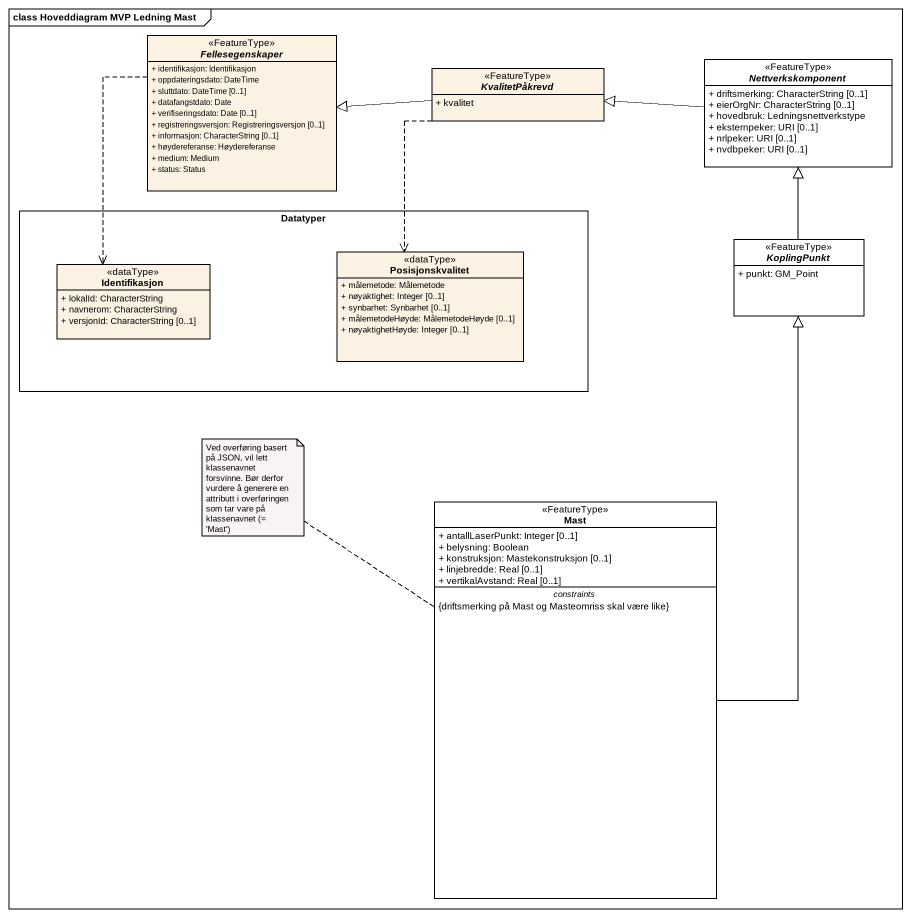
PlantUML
@startuml
mainframe class Hoveddiagram MVP Ledning Mast
hide circle
hide empty members
skinparam classAttributeIconSize 0
abstract class Fellesegenskaper <<FeatureType>> {
  + identifikasjon: Identifikasjon
  + oppdateringsdato: DateTime
  + sluttdato: DateTime [0..1]
  + datafangstdato: Date
  + verifiseringsdato: Date [0..1]
  + registreringsversjon: Registreringsversjon [0..1]
  + informasjon: CharacterString [0..1]
  + høydereferanse: Høydereferanse
  + medium: Medium
  + status: Status
}
abstract class KvalitetPåkrevd <<FeatureType>> {
  + kvalitet
}
abstract class Nettverkskomponent <<FeatureType>> #FFFFFF {
  + driftsmerking: CharacterString [0..1]
  + eierOrgNr: CharacterString [0..1]
  + hovedbruk: Ledningsnettverkstype
  + eksternpeker: URI [0..1]
  + nrlpeker: URI [0..1]
  + nvdbpeker: URI [0..1]
}
rectangle Datatyper {
  class Identifikasjon <<dataType>> {
    + lokalId: CharacterString
    + navnerom: CharacterString
    + versjonId: CharacterString [0..1]
  }
  class Posisjonskvalitet <<dataType>> {
    + målemetode: Målemetode
    + nøyaktighet: Integer [0..1]
    + synbarhet: Synbarhet [0..1]
    + målemetodeHøyde: MålemetodeHøyde [0..1]
    + nøyaktighetHøyde: Integer [0..1]
  }
}
abstract class KoplingPunkt <<FeatureType>> #FFFFFF {
  + punkt: GM_Point
}
class Mast <<FeatureType>> #FFFFFF {
  + antallLaserPunkt: Integer [0..1]
  + belysning: Boolean
  + konstruksjon: Mastekonstruksjon [0..1]
  + linjebredde: Real [0..1]
  + vertikalAvstand: Real [0..1]
  -- constraints --
  {driftsmerking på Mast og Masteomriss skal være like}
}
Fellesegenskaper ..> Identifikasjon
KvalitetPåkrevd -left-|> Fellesegenskaper
KvalitetPåkrevd ..> Posisjonskvalitet
Nettverkskomponent -left-|> KvalitetPåkrevd
KoplingPunkt -up-|> Nettverkskomponent
Mast -up-|> KoplingPunkt
note top of Mast : Ved overføring basert på JSON, vil lett klassenavnet forsvinne. Bør derfor vurdere å generere en attributt i overføringen som tar vare på klassenavnet (= 'Mast')
@enduml
